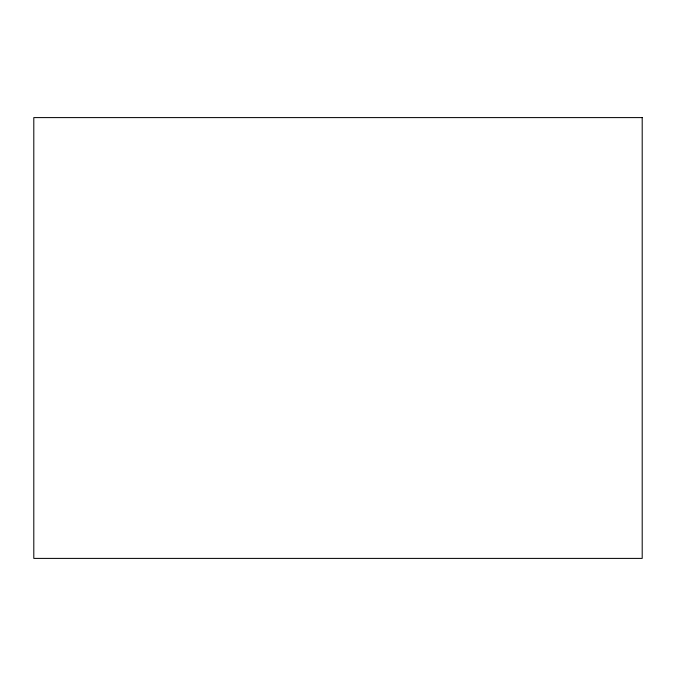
<?xml version="1.0" encoding="UTF-8"?>
<svg xmlns="http://www.w3.org/2000/svg" width="676" height="676" viewBox="0 0 676 676"><rect width="100%" height="100%" fill="white"/><g stroke="black" fill="none" stroke-linecap="round" stroke-linejoin="round"><path stroke-width="1.01" d="M642.2 117.599L33.8 117.599L33.8 558.401L642.2 558.401L642.2 117.599"/></g></svg>
